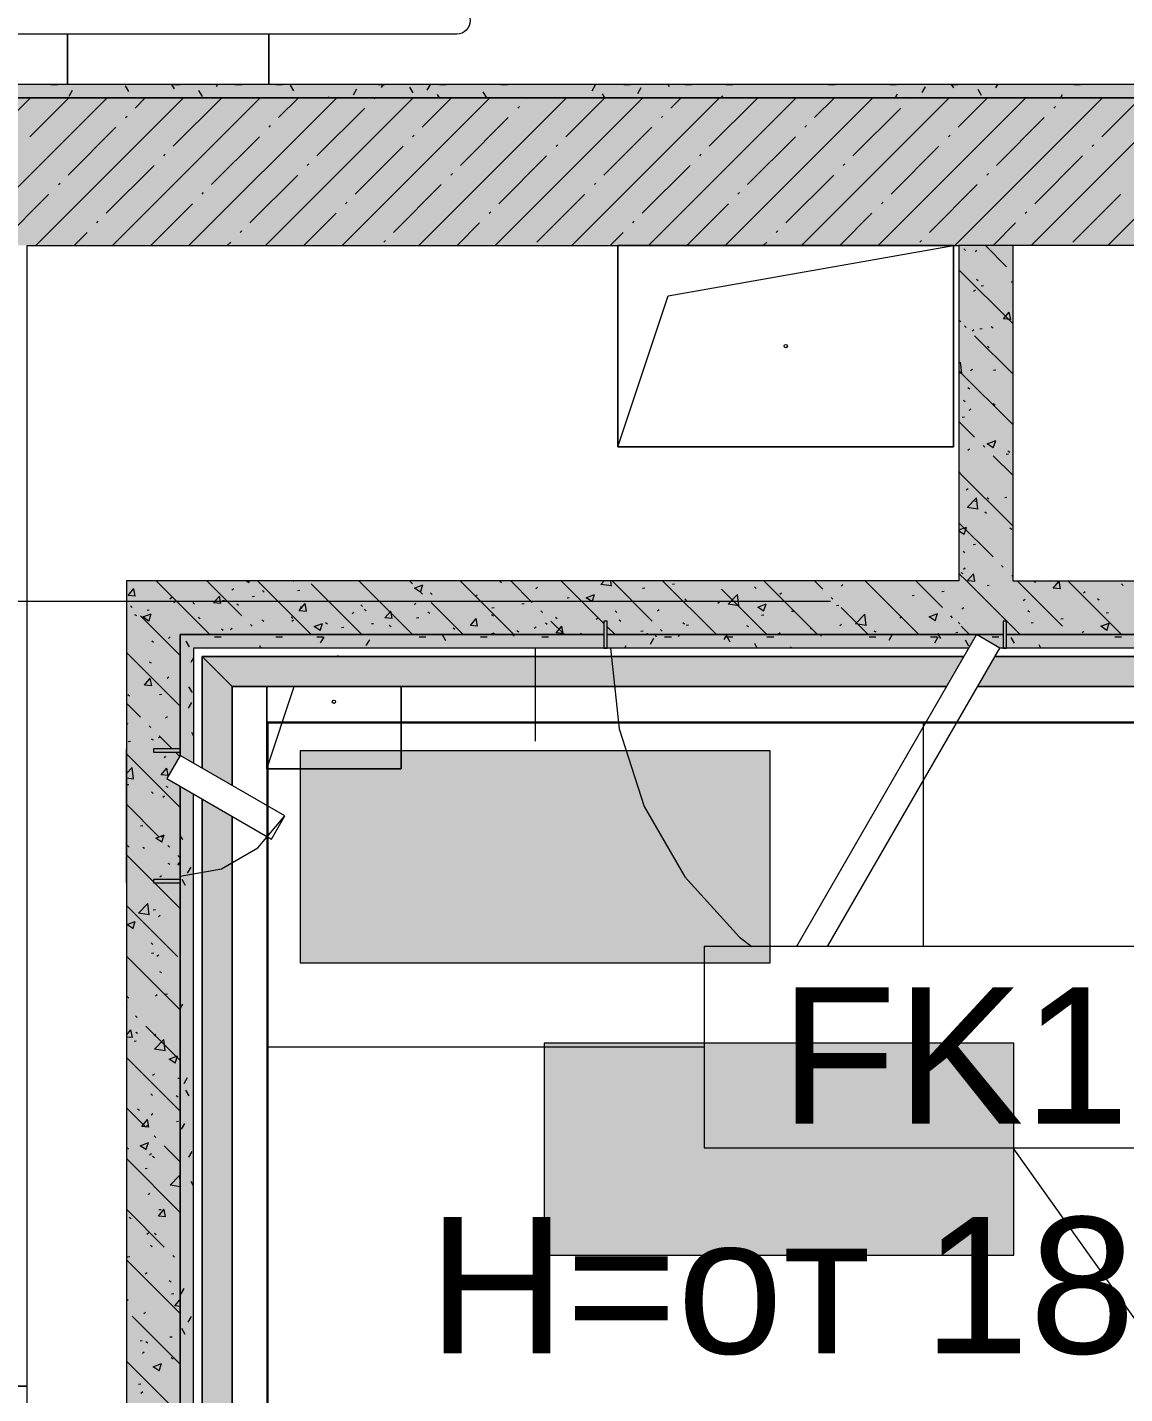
# Model space of a CAD drawing. Header units: millimetres. Extents: x -3817 to 677485, y -22715 to 103890.
# Drawn here: x 98964 to 100598, y 17730 to 19766 of the extents above; entities that cross this region are included whole.
import ezdxf

# ---------------------------------------------------------------- set-up
doc = ezdxf.new("R2010")
doc.units = ezdxf.units.MM
doc.layers.add('PDF _Геометрия', color=7, linetype='Continuous', true_color=0x1d1d1d)
doc.layers.add('PDF _Сплошная заливка', color=7, linetype='Continuous', true_color=0xffffff)
doc.layers.add('PDF _Текст', color=7, linetype='Continuous')
doc.styles.add('PDF GOST-Common', font='arial.ttf')

msp = doc.modelspace()

# ---------------------------------------------------------------- hatches: boundary and pattern name
at = {"layer": 'PDF _Сплошная заливка', "transparency": 33554559}
for points in [[(98080, 19661.3), (100823.6, 19661.3), (100823.6, 19681.3), (94823.6, 19681.3), (94823.6, 19661.3), (97414.7, 19661.3)], [(98080, 19441.3), (101043.6, 19441.3), (101043.6, 19661.3), (95043.6, 19661.3), (95043.6, 19441.3), (97963.6, 19441.3)], [(99191.6, 16111.4), (99191.6, 18491.3), (99151.6, 18491.3), (99151.6, 18496.3), (99191.6, 18496.3), (99191.6, 18635.2), (99171.6, 18646.7), (99191.6, 18681.3), (99191.6, 18686.3), (99151.6, 18686.3), (99151.6, 18691.3), (99191.6, 18691.3), (99191.6, 18941.3), (99111.6, 18941.3), (99111.6, 16111.4)], [(101441.6, 18861.3), (101441.6, 18941.3), (99191.6, 18941.3), (99191.6, 18861.3), (99822.6, 18861.3), (99822.6, 18881.3), (99827.6, 18881.3), (99827.6, 18861.3), (100417.6, 18861.3), (100417.6, 18881.3), (100422.6, 18881.3), (100422.6, 18861.3), (100741.3, 18861.3)]]:
    msp.add_hatch(color=256, dxfattribs=at).paths.add_polyline_path(points)
h = msp.add_hatch(color=256, dxfattribs=at)
h.paths.add_polyline_path([(100741.3, 18841.3), (101421.6, 18841.3), (101421.6, 18861.3), (100422.6, 18861.3), (100422.6, 18841.3)], flags=0)
h.paths.add_polyline_path([(99822.6, 18841.3), (99822.6, 18861.3), (99191.6, 18861.3), (99191.6, 18841.3), (99211.6, 18841.3)], flags=0)
h.paths.add_polyline_path([(100377.9, 18861.3), (100412.6, 18841.3), (100417.6, 18841.3), (100417.6, 18861.3), (100412.6, 18861.3)], flags=0)
h.paths.add_polyline_path([(99827.6, 18841.3), (100366.4, 18841.3), (100377.9, 18861.3), (99827.6, 18861.3), (99827.6, 18846.9)], flags=0)
h = msp.add_hatch(color=256, dxfattribs=at)
h.paths.add_polyline_path([(99191.6, 16111.4), (99211.6, 16111.4), (99211.6, 18623.6), (99191.6, 18635.2), (99191.6, 16746.6)], flags=0)
h.paths.add_polyline_path([(99211.6, 18669.8), (99211.6, 18841.3), (99191.6, 18841.3), (99192.8, 18680.7)], flags=0)
at = {"layer": 'PDF _Сплошная заливка', "true_color": 0xd7cdc4, "transparency": 33554559}
h = msp.add_hatch(color=254, dxfattribs=at)
h.paths.add_polyline_path([(101364.1, 18783.8), (101409.1, 18828.8), (100405.4, 18828.8), (100379.4, 18783.8), (100741.3, 18783.8)], flags=0)
h.paths.add_polyline_path([(100333.2, 18783.8), (100359.2, 18828.8), (99224.1, 18828.8), (99269.1, 18783.8), (100087.9, 18783.8)], flags=0)
h = msp.add_hatch(color=254, dxfattribs=at)
h.paths.add_polyline_path([(99224.1, 16143.8), (99269.1, 16188.8), (99269.1, 18590.4), (99224.1, 18616.4), (99224.1, 16746.6)], flags=0)
h.paths.add_polyline_path([(99269.1, 18636.6), (99269.1, 18783.8), (99224.1, 18828.8), (99224.1, 18662.6)], flags=0)

# ---------------------------------------------------------------- linework, layer by layer
at = {"layer": 'PDF _Геометрия', "color": 9, "lineweight": 9, "true_color": 0xc0c0c0}
for points in [[(107993.6, 23469.3), (107093.6, 23469.3), (107093.6, 23311.4), (107093.6, 23469.3), (105673.6, 23469.3), (105673.6, 23311.4), (105673.6, 23469.3), (104893.6, 23469.3), (104893.6, 23311.4), (104893.6, 23469.3), (103693.6, 23469.3), (103693.6, 23311.4), (103693.6, 23469.3), (101393.6, 23469.3), (101393.6, 23311.4), (101393.6, 23469.3), (96853.6, 23469.3), (96853.6, 23311.4), (96853.6, 23061.4), (100823.6, 23061.4), (100823.6, 19661.3), (95043.6, 19661.3)], [(94823.6, 19661.3), (100823.6, 19661.3), (100823.6, 19681.3), (100823.6, 23061.4), (100803.6, 23061.4), (96853.6, 23061.4), (96853.6, 23041.3), (98610.1, 23041.3), (99323.6, 23041.3), (100802.6, 23041.3)], [(101063.6, 21030.3), (101063.6, 21011.3), (101060.8, 21011.3), (101060.8, 22702.8), (101043.6, 22702.8), (101043.6, 19661.3), (101043.6, 19441.3), (100431.6, 19441.3), (100431.6, 18941.3), (101441.6, 18941.3), (101441.6, 19441.3), (101043.6, 19441.3), (101043.6, 19641.3), (101641.6, 19641.3), (101043.6, 19641.3), (101043.6, 19661.3), (101043.6, 22665.3), (101060.8, 22665.3), (101318.6, 22665.3), (101381.1, 22665.3), (101393.6, 22665.3)], [(100802.6, 19681.3), (94823.6, 19681.3), (94803.6, 19681.3), (94803.6, 15552.3)], [(100366.4, 18841.3), (99211.6, 18841.3), (99211.6, 18669.8)], [(101433.6, 17861.7), (101421.6, 17861.7), (101421.6, 18841.3), (100412.6, 18841.3)], [(99111.6, 18491.3), (99111.6, 18691.3)], [(101433.6, 16761.7), (101421.6, 16761.7), (101421.6, 16131.3), (99211.6, 16131.3), (99211.6, 18623.6)]]:
    msp.add_lwpolyline(points, dxfattribs=at)
at = {"layer": 'PDF _Геометрия', "color": 7, "lineweight": 9}
msp.add_lwpolyline([(95443.6, 19796.3), (99603.6, 19796.3, -0.999974), (99603.6, 19756.3), (95443.6, 19756.3, -0.999972)], format="xyb", close=True, dxfattribs=at)
at = {"layer": 'PDF _Геометрия', "color": 253, "lineweight": 9, "true_color": 0xaaaaaa}
for points in [[(99023.6, 19681.3), (99023.6, 19756.3)], [(99023.6, 19681.3), (99023.6, 19756.3)], [(99323.6, 19681.3), (99323.6, 19756.3)]]:
    msp.add_lwpolyline(points, close=True, dxfattribs=at)
for points in [[(99323.6, 19756.3), (99323.6, 19681.3)], [(98572.7, 18911.3), (100160.2, 18911.3)], [(99832.6, 18841.3), (99845.3, 18720.8), (99882.7, 18605.4), (99943.3, 18500.4), (100024.5, 18410.3), (100043.3, 18396.7)], [(99191.6, 18501.4), (99253.1, 18512.2), (99307.3, 18543.5), (99347.5, 18591.3)]]:
    msp.add_lwpolyline(points, dxfattribs=at)
at = {"layer": 'PDF _Геометрия', "color": 253, "lineweight": 9, "true_color": 0x9b9b9b}
for points in [[(98998.8, 19681.2), (99008.8, 19681.2)], [(99030.9, 19672.2), (99025.9, 19663.5)], [(99115, 19670.5), (99110, 19679.2)], [(99183, 19674.6), (99179.1, 19681.3)], [(99181.7, 19681.2), (99191.7, 19681.2)], [(99224.7, 19663.4), (99219.6, 19672.1)], [(99247.3, 19681.3), (99245.2, 19677.7)], [(99273.1, 19681.2), (99283.2, 19681.2)], [(99334.1, 19681.2), (99344.1, 19681.2)], [(99360.7, 19671.6), (99355.7, 19680.3)], [(99454.3, 19674.1), (99449.3, 19665.4)], [(99486.5, 19681.2), (99496.5, 19681.2)], [(99493.7, 19681.3), (99490.9, 19676.6)], [(99538.4, 19668.6), (99533.4, 19677.3)], [(99564, 19681.2), (99559, 19672.5)], [(99577.9, 19681.2), (99588, 19681.2)], [(99648.1, 19661.5), (99643.1, 19670.3)], [(99669.3, 19681.2), (99679.4, 19681.2)], [(99809.7, 19680.1), (99804.7, 19671.4)], [(99852.2, 19681.2), (99862.3, 19681.2)], [(99877.8, 19676), (99872.7, 19667.3)], [(99920.2, 19677.9), (99918.2, 19681.3)], [(99943.7, 19681.2), (99953.7, 19681.2)], [(100004.6, 19681.2), (100014.7, 19681.2)], [(100157, 19681.2), (100167.1, 19681.2)], [(100248.5, 19681.2), (100258.5, 19681.2)], [(100301.2, 19677.9), (100296.2, 19669.2)], [(100338.4, 19681.3), (100337.8, 19680.4)], [(100339.9, 19681.2), (100350, 19681.2)], [(100343.7, 19676), (100340.6, 19681.3)], [(100385.3, 19664.8), (100380.3, 19673.5)], [(100408.8, 19681.3), (100405.9, 19676.3)], [(100522.8, 19681.2), (100532.8, 19681.2)], [(99412.7, 19663), (99411.8, 19661.3)], [(99577.8, 19661.3), (99575, 19666.2)], [(99658.4, 19661.9), (99658.1, 19661.3)], [(99824.2, 19661.3), (99820.8, 19667.3)], [(100000.2, 19661.3), (99998.5, 19664.3)], [(100259.6, 19666.8), (100256.5, 19661.3)], [(100505.3, 19665.7), (100502.8, 19661.3)], [(100573.3, 19661.6), (100573.2, 19661.3)], [(99242.6, 18858.2), (99252.7, 18858.2)], [(99334.1, 18858.2), (99344.1, 18858.2)], [(99395, 18858.2), (99405.1, 18858.2)], [(99405.3, 18857.7), (99400.3, 18849)], [(99547.4, 18858.2), (99557.5, 18858.2)], [(99587.4, 18852.2), (99582.4, 18860.9)], [(99638.9, 18858.2), (99648.9, 18858.2)], [(99689, 18861.3), (99687.7, 18859.1)], [(99730.3, 18858.2), (99740.4, 18858.2)], [(99896.8, 18855.5), (99891.8, 18846.8)], [(99901.2, 18857.4), (99898.9, 18861.3)], [(99913.2, 18858.2), (99923.2, 18858.2)], [(99935.4, 18861.3), (99933.4, 18858)], [(100005.7, 18861.3), (100001.4, 18853.9)], [(100004.6, 18858.2), (100014.7, 18858.2)], [(100010.9, 18850.3), (100005.8, 18859)], [(100065.6, 18858.2), (100075.6, 18858.2)], [(100146.9, 18858.5), (100145.3, 18861.3)], [(100218, 18858.2), (100228, 18858.2)], [(100252.1, 18861.3), (100247.2, 18852.8)], [(100309.4, 18858.2), (100319.5, 18858.2)], [(100320.2, 18857.4), (100315.2, 18848.7)], [(100324.6, 18855.5), (100321.3, 18861.3)], [(100400.9, 18858.2), (100410.9, 18858.2)], [(100434.3, 18848.4), (100429.3, 18857.1)], [(100583.7, 18858.2), (100593.8, 18858.2)], [(99205.6, 18843), (99200.6, 18851.7)], [(99312.1, 18841.3), (99310.3, 18844.6)], [(99473.4, 18853.6), (99468.3, 18844.9)], [(99488.1, 18841.3), (99488, 18841.6)], [(99855.2, 18844.4), (99853.4, 18841.3)], [(100051.2, 18841.3), (100047.5, 18847.9)], [(100100.9, 18843.3), (100099.8, 18841.3)], [(100366.3, 18844.3), (100361.2, 18853.1)], [(100473.6, 18841.3), (100470.9, 18846)], [(99211.6, 18826.9), (99207.4, 18819.6)], [(99209.7, 18774.9), (99204.7, 18783.6)], [(99191.6, 18766.8), (99191.7, 18766.8)], [(99208.3, 18760.3), (99203.3, 18751.6)], [(99211.6, 18710.7), (99208.8, 18715.6)], [(99195.6, 18555.6), (99191.6, 18562.5)], [(99191.6, 18553.4), (99191.7, 18553.4)], [(99207.2, 18514.6), (99202.2, 18505.9)], [(99199.6, 18487.6), (99194.6, 18496.3)], [(99191.6, 18431.5), (99191.7, 18431.5)], [(99191.6, 18340.1), (99191.7, 18340.1)], [(99195, 18310.5), (99191.6, 18304.6)], [(99191.6, 18218.1), (99191.7, 18218.1)], [(99202, 18200.8), (99197, 18192.1)], [(99204.8, 18173.8), (99199.8, 18182.5)], [(99198, 18132.8), (99192.9, 18124.1)], [(99191.6, 18096.2), (99191.7, 18096.2)], [(99209.1, 18091.1), (99204.1, 18082.4)], [(99211.6, 18040.2), (99208, 18046.4)], [(99191.6, 18004.8), (99191.7, 18004.8)], [(99191.6, 17882.9), (99191.7, 17882.9)], [(99196.9, 17887), (99191.8, 17878.3)], [(99208, 17845.4), (99203, 17836.7)], [(99198.8, 17818.4), (99193.8, 17827.1)], [(99191.6, 17760.9), (99191.7, 17760.9)]]:
    msp.add_lwpolyline(points, dxfattribs=at)
at = {"layer": 'PDF _Геометрия', "lineweight": 9}
for points in [[(98748.5, 19441.3), (98968.5, 19661.3)], [(98862.6, 19441.3), (99082.6, 19661.3)], [(98967.5, 19603.2), (99025.6, 19661.3)], [(98976.6, 19441.3), (99196.6, 19661.3)], [(99090.7, 19441.3), (99310.7, 19661.3)], [(99124.3, 19646), (99139.6, 19661.3)], [(99181.3, 19589), (99252.6, 19660.3)], [(99204.7, 19441.3), (99424.7, 19661.3)], [(99318.8, 19441.3), (99538.8, 19661.3)], [(99338.1, 19631.8), (99367.7, 19661.3)], [(99432.8, 19441.3), (99652.8, 19661.3)], [(99480.7, 19660.3), (99481.8, 19661.3)], [(99546.9, 19441.3), (99766.9, 19661.3)], [(99552, 19617.5), (99595.8, 19661.3)], [(99660.9, 19441.3), (99880.9, 19661.3)], [(99708.8, 19660.3), (99709.9, 19661.3)], [(99765.8, 19603.2), (99823.9, 19661.3)], [(99775, 19441.3), (99995, 19661.3)], [(99889, 19441.3), (100109, 19661.3)], [(99922.6, 19646), (99938, 19661.3)], [(99979.6, 19589), (100050.9, 19660.3)], [(100003.1, 19441.3), (100223.1, 19661.3)], [(100117.1, 19441.3), (100337.1, 19661.3)], [(100136.5, 19631.8), (100166.1, 19661.3)], [(100231.2, 19441.3), (100451.2, 19661.3)], [(100279, 19660.3), (100280.1, 19661.3)], [(100345.2, 19441.3), (100565.2, 19661.3)], [(100350.3, 19617.5), (100394.2, 19661.3)], [(100459.3, 19441.3), (100679.3, 19661.3)], [(100507.1, 19660.3), (100508.2, 19661.3)], [(100564.2, 19603.2), (100622.3, 19661.3)], [(100573.3, 19441.3), (100793.3, 19661.3)], [(99110, 19631.8), (99112.4, 19634.1)], [(99395.1, 19574.7), (99466.4, 19646)], [(99609, 19560.5), (99680.3, 19631.8)], [(99694.5, 19646), (99696.9, 19648.4)], [(99908.4, 19631.8), (99910.7, 19634.1)], [(100193.5, 19574.7), (100264.8, 19646)], [(100407.3, 19560.5), (100478.6, 19631.8)], [(100492.9, 19646), (100495.2, 19648.4)], [(99024.5, 19546.2), (99095.8, 19617.5)], [(99323.9, 19617.5), (99326.2, 19619.9)], [(99822.8, 19546.2), (99894.1, 19617.5)], [(100122.2, 19617.5), (100124.6, 19619.9)], [(99238.3, 19532), (99309.6, 19603.2)], [(99452.2, 19517.7), (99523.5, 19589)], [(99537.7, 19603.2), (99540.1, 19605.6)], [(99751.5, 19589), (99753.9, 19591.4)], [(100036.7, 19532), (100108, 19603.2)], [(100250.5, 19517.7), (100321.8, 19589)], [(100336.1, 19603.2), (100338.4, 19605.6)], [(100549.9, 19589), (100552.3, 19591.4)], [(99167, 19574.7), (99169.4, 19577.1)], [(99666, 19503.4), (99737.3, 19574.7)], [(99965.4, 19574.7), (99967.8, 19577.1)], [(100464.4, 19503.4), (100535.6, 19574.7)], [(99081.5, 19489.2), (99152.8, 19560.5)], [(99380.9, 19560.5), (99383.3, 19562.8)], [(99594.7, 19546.2), (99597.1, 19548.6)], [(99879.9, 19489.2), (99951.1, 19560.5)], [(100179.2, 19560.5), (100181.6, 19562.8)], [(100393.1, 19546.2), (100395.4, 19548.6)], [(99010.2, 19532), (99012.6, 19534.3)], [(99295.4, 19474.9), (99366.6, 19546.2)], [(99509.2, 19460.7), (99580.5, 19532)], [(99808.6, 19532), (99810.9, 19534.3)], [(100093.7, 19474.9), (100165, 19546.2)], [(100307.5, 19460.7), (100378.8, 19532)], [(98924.7, 19446.4), (98996, 19517.7)], [(99224.1, 19517.7), (99226.4, 19520.1)], [(99723, 19446.4), (99794.3, 19517.7)], [(100022.4, 19517.7), (100024.8, 19520.1)], [(100521.4, 19446.4), (100592.7, 19517.7)], [(99147.7, 19441.3), (99209.8, 19503.4)], [(99375.8, 19441.3), (99423.7, 19489.2)], [(99437.9, 19503.4), (99440.3, 19505.8)], [(99651.8, 19489.2), (99654.1, 19491.6)], [(99946.1, 19441.3), (100008.2, 19503.4)], [(100174.2, 19441.3), (100222, 19489.2)], [(100236.3, 19503.4), (100238.6, 19505.8)], [(100450.1, 19489.2), (100452.5, 19491.6)], [(99067.3, 19474.9), (99069.6, 19477.3)], [(99603.9, 19441.3), (99637.5, 19474.9)], [(99865.6, 19474.9), (99868, 19477.3)], [(100402.3, 19441.3), (100435.8, 19474.9)], [(99033.7, 19441.3), (99053, 19460.7)], [(99261.8, 19441.3), (99266.8, 19446.4)], [(99281.1, 19460.7), (99283.5, 19463)], [(99494.9, 19446.4), (99497.3, 19448.8)], [(99832, 19441.3), (99851.3, 19460.7)], [(100060.1, 19441.3), (100065.2, 19446.4)], [(100079.4, 19460.7), (100081.8, 19463)], [(100293.3, 19446.4), (100295.7, 19448.8)]]:
    msp.add_lwpolyline(points, dxfattribs=at)
at = {"layer": 'PDF _Геометрия', "color": 9, "lineweight": 9, "true_color": 0xc0c0c0}
for points in [[(100351.6, 18941.3), (99191.6, 18941.3), (99111.6, 18941.3), (99111.6, 16111.4), (98963.6, 16111.4), (98963.6, 17741.3), (98743.6, 17741.3), (97963.6, 17741.3), (97963.6, 19441.3), (98763.6, 19441.3), (98763.6, 17741.3), (98963.6, 17741.3), (98963.6, 19441.3), (100351.6, 19441.3)], [(99191.6, 18681.3), (99191.6, 18841.3), (99191.6, 18861.3), (99822.6, 18861.3), (99191.6, 18861.3)], [(100417.6, 18861.3), (99827.6, 18861.3)], [(101441.6, 18861.3), (100422.6, 18861.3), (101421.6, 18861.3)], [(101441.6, 16111.4), (99211.6, 16111.4), (99191.6, 16111.4), (99191.6, 18635.2), (99191.6, 16111.4), (101441.6, 16111.4), (101441.6, 16131.3)]]:
    msp.add_lwpolyline(points, close=True, dxfattribs=at)
at = {"layer": 'PDF _Геометрия', "color": 7, "lineweight": 9}
for points in [[(100343.6, 19441.3), (100343.6, 19141.3), (99843.6, 19141.3), (99843.6, 19441.3)], [(100343.6, 19441.3), (99843.6, 19441.3), (99843.6, 19141.3), (100343.6, 19141.3)], [(99520.6, 18783.8), (99520.6, 18661.3), (99320.6, 18661.3), (99320.6, 18783.8), (99320.6, 18661.3), (99520.6, 18661.3)], [(100070.5, 18688), (99370.5, 18688), (99370.5, 18372.3), (100070.5, 18372.3)], [(99269.1, 16188.8), (101364.1, 16188.8), (101409.1, 16143.8), (99224.1, 16143.8), (99224.1, 18616.4), (99224.1, 16143.8), (99269.1, 16188.8), (99269.1, 18590.4)], [(100625.2, 18396.7), (99972.1, 18396.7), (99972.1, 18096.7), (100625.2, 18096.7)], [(100433.5, 18252.5), (99733.5, 18252.5), (99733.5, 17936.8), (100433.5, 17936.8)]]:
    msp.add_lwpolyline(points, close=True, dxfattribs=at)
for points in [[(99843.6, 19141.3), (99918.6, 19366.3), (100343.6, 19441.3)], [(100431.6, 19441.3), (100351.6, 19441.3)], [(99720.5, 18841.3), (99720.5, 18702.5)], [(99224.1, 18828.8), (99224.1, 18662.6), (99224.1, 18828.8), (100359.2, 18828.8), (99224.1, 18828.8), (99269.1, 18783.8), (100333.2, 18783.8), (99269.1, 18783.8), (99269.1, 18636.6), (99269.1, 18783.8)], [(99423.1, 18828.8), (99427.6, 18830.4)], [(101409.1, 18828.8), (100405.4, 18828.8), (101409.1, 18828.8), (101409.1, 17861.7), (101364.1, 17861.7), (101409.1, 17861.7), (101409.1, 18828.8), (101364.1, 18783.8), (101364.1, 17861.7), (101364.1, 18783.8), (100379.4, 18783.8), (101364.1, 18783.8)], [(99320.6, 18661.3), (99361.4, 18783.8)], [(100298.7, 18396.7), (100298.7, 18730.3)], [(99803.6, 18246.7), (99321.6, 18246.7)], [(99972.1, 18246.7), (99792.1, 18246.7)], [(101421.6, 17573), (100804.6, 17573), (100433.5, 18094.9)]]:
    msp.add_lwpolyline(points, dxfattribs=at)
at = {"layer": 'PDF _Геометрия', "color": 252, "lineweight": 9, "true_color": 0x878787}
for points in [[(100359, 19436.1), (100361.5, 19433.8)], [(100375.5, 19432.3), (100378.1, 19434.3)], [(100422.6, 19409.6), (100390.9, 19441.3)], [(100431.6, 19325.1), (100351.6, 19405.1)], [(100377.5, 19390.9), (100380.3, 19389.1)], [(100429.4, 19387), (100431.6, 19387.2)], [(100373.3, 19373.1), (100376, 19375.1)], [(100384.9, 19381.1), (100388.3, 19381.5)], [(100351.7, 19330), (100354.2, 19327.7)], [(100428.7, 19331), (100418, 19331.9), (100426.6, 19342.1)], [(100428.7, 19330.9), (100426.6, 19342.1)], [(100362.3, 19319), (100359.8, 19321.6)], [(100371.2, 19313.9), (100373.8, 19316)], [(100431.6, 19249.8), (100374.9, 19306.5)], [(100382.7, 19316.8), (100386, 19317.3)], [(100399.6, 19320.4), (100402.4, 19318.6)], [(100394.3, 19291), (100396.8, 19288.7)], [(100351.6, 19265.2), (100353.9, 19267.6)], [(100355.9, 19250.7), (100354, 19267.6)], [(100431.6, 19174.3), (100351.6, 19254.3)], [(100351.6, 19251.4), (100355.9, 19250.8)], [(100369, 19254.7), (100371.7, 19256.8)], [(100403.2, 19255.6), (100406.6, 19256)], [(100364.9, 19229.6), (100367.8, 19227.8)], [(100358.5, 19210.9), (100361, 19208.7)], [(100402.4, 19205.7), (100405.3, 19203.9)], [(100356.5, 19185.4), (100359.8, 19185.9)], [(100366.8, 19195.5), (100369.5, 19197.6)], [(100374.9, 19155.6), (100351.6, 19178.9)], [(100390, 19140.5), (100387.4, 19143)], [(100402.7, 19139.8), (100393.8, 19145.8), (100406.3, 19150.6)], [(100402.7, 19139.8), (100406.3, 19150.5)], [(100364.7, 19136.4), (100367.3, 19138.4)], [(100431.6, 19098.9), (100402.5, 19127.9)], [(100422, 19130.1), (100425.3, 19130.5)], [(100424.5, 19135.2), (100427.3, 19133.4)], [(100351.6, 19104.5), (100353.6, 19102.6)], [(100431.6, 19023.4), (100351.6, 19103.4)], [(100362.5, 19077.2), (100365.2, 19079.2)], [(100379.5, 19048.1), (100363.7, 19050.6), (100377.5, 19065)], [(100375.2, 19060), (100378.5, 19060.4)], [(100379.5, 19048.1), (100377.5, 19065)], [(100393.8, 19065.8), (100396.2, 19063.6)], [(100419.7, 19065.8), (100423, 19066.3)], [(100389.9, 19044.3), (100392.7, 19042.5)], [(100402.5, 18977.1), (100351.6, 19028)], [(100351.6, 19017.3), (100363, 19021.7)], [(100359.4, 19010.8), (100363, 19021.6)], [(100360.3, 19018), (100363, 19020)], [(100427.3, 19020.5), (100430.2, 19018.7)], [(100351.6, 19016.2), (100359.4, 19010.9)], [(100358, 18985.8), (100360.5, 18983.5)], [(100372.9, 18995.7), (100376.3, 18996.1)], [(100358.2, 18958.8), (100360.8, 18960.8)], [(100417.6, 18962), (100415.1, 18964.5)], [(99235.8, 18861.3), (99191.6, 18905.6), (99155.8, 18941.3)], [(99283.6, 18889.1), (99231.3, 18941.3)], [(99290.5, 18941.3), (99294, 18938.9)], [(99294.1, 18938.9), (99294.9, 18941.3)], [(99386.7, 18861.3), (99306.7, 18941.3)], [(99360, 18940.8), (99360.8, 18941.3)], [(99462.1, 18861.4), (99386.7, 18936.8)], [(99537.6, 18861.3), (99457.6, 18941.3)], [(99537.5, 18936.8), (99533, 18941.3)], [(99688.4, 18861.3), (99608.4, 18941.3)], [(99667.9, 18941.2), (99670.4, 18939)], [(99716.1, 18909.2), (99683.9, 18941.3)], [(99822.6, 18878.1), (99759.3, 18941.3)], [(99833.8, 18933.8), (99818, 18936.2), (99822.9, 18941.3)], [(99833.8, 18933.7), (99832.9, 18941.3)], [(99894.6, 18881.5), (99834.8, 18941.3)], [(99990.2, 18861.3), (99910.2, 18941.3)], [(99924.7, 18936.7), (99928, 18937.1)], [(100141, 18861.3), (100061, 18941.3)], [(100148.6, 18929.3), (100136.5, 18941.3)], [(100291.9, 18861.3), (100211.9, 18941.3)], [(100327.1, 18901.6), (100287.4, 18941.3)], [(100442.8, 18861.3), (100362.8, 18941.3), (100351.6, 18952.5)], [(100354.5, 18954), (100357.3, 18952.2)], [(100373.1, 18952.1), (100364.5, 18941.9), (100370.4, 18941.3), (100375.1, 18940.9)], [(100375.2, 18940.9), (100375.1, 18941.3), (100373.1, 18952)], [(100431.6, 18948), (100430.2, 18949.4)], [(100505.6, 18874), (100438.2, 18941.3)], [(100462.5, 18941.3), (100465.5, 18939.3)], [(100465.5, 18939.3), (100466.2, 18941.3)], [(100502.7, 18929.8), (100492, 18930.7), (100500.6, 18940.9)], [(100502.7, 18929.7), (100500.6, 18940.8)], [(100593.6, 18861.3), (100513.6, 18941.3)], [(100596.1, 18934.3), (100593.6, 18936.8)], [(99124.5, 18918.8), (99113.9, 18919.7), (99122.5, 18929.9)], [(99124.5, 18918.7), (99122.5, 18929.8)], [(99176.4, 18914.9), (99179, 18916.9)], [(99252, 18907.6), (99241.4, 18908.5), (99250, 18918.8)], [(99252.1, 18907.5), (99250, 18918.7)], [(99268.7, 18928.2), (99271.4, 18930.3)], [(99299, 18918.3), (99302.3, 18918.7)], [(99314.3, 18926.9), (99316.7, 18924.6)], [(99366.4, 18927.2), (99369.7, 18927.6)], [(99549.6, 18924.7), (99540.7, 18930.7), (99553.2, 18935.4)], [(99549.6, 18924.6), (99553.2, 18935.4)], [(99552.6, 18921.8), (99550.1, 18924.3)], [(99564.3, 18923.4), (99566.7, 18921.2)], [(99631.3, 18918.8), (99634, 18920.8)], [(99721.1, 18930.2), (99723.8, 18932.2)], [(99767.9, 18916), (99771.2, 18916.5)], [(99805.1, 18910.5), (99796.2, 18916.4), (99808.7, 18921.2)], [(99805.1, 18910.4), (99808.7, 18921.1)], [(99880.1, 18930.8), (99883.5, 18931.3)], [(100065.6, 18861.3), (99997.7, 18929.3)], [(100023.5, 18904.4), (100007.7, 18906.8), (100021.6, 18921.2)], [(100023.6, 18904.3), (100021.6, 18921.2)], [(100046.9, 18932.4), (100049.4, 18930.1)], [(100084.7, 18921.6), (100087.4, 18923.6)], [(100163.7, 18914.2), (100161.1, 18916.7)], [(100176, 18934.1), (100178.7, 18936.1)], [(100281.7, 18919.7), (100285, 18920.2)], [(100326.2, 18925.6), (100329.5, 18926)], [(100393.5, 18934.4), (100396.8, 18934.9)], [(100537.1, 18923.5), (100539.8, 18925.5)], [(99120.1, 18901.6), (99117.6, 18904.1)], [(99142.2, 18897.7), (99145.5, 18898.1)], [(99180.9, 18911.2), (99183.7, 18909.4)], [(99210.6, 18909.1), (99213, 18906.8)], [(99254.5, 18912.4), (99257.8, 18912.9)], [(99275.8, 18907.2), (99278.6, 18905.4)], [(99369, 18897.4), (99377.5, 18907.6)], [(99369, 18897.4), (99379.6, 18896.4)], [(99370.7, 18903.2), (99373.5, 18901.4)], [(99379.6, 18896.4), (99377.5, 18907.5)], [(99460.6, 18905.6), (99463, 18903.4)], [(99465.6, 18899.2), (99468.5, 18897.4)], [(99507.1, 18885.3), (99496.5, 18886.2), (99505.1, 18896.4)], [(99507.1, 18885.2), (99505.1, 18896.4)], [(99540, 18906.3), (99542.7, 18908.3)], [(99613, 18861.3), (99565.2, 18909.2)], [(99656, 18901.3), (99659.3, 18901.8)], [(99700.5, 18907.2), (99703.8, 18907.6)], [(99731.2, 18894.1), (99728.6, 18896.6)], [(99839.5, 18896.8), (99842, 18894.5)], [(99902.6, 18896.8), (99905.2, 18898.9)], [(99943.2, 18914.6), (99945.7, 18912.3)], [(99992.4, 18908.2), (99995.1, 18910.3)], [(100060.6, 18896.2), (100051.8, 18902.2), (100064.2, 18907)], [(100060.6, 18896.1), (100064.2, 18906.9)], [(100102, 18896.1), (100105.3, 18896.5)], [(100169.4, 18904.9), (100172.7, 18905.4)], [(100216.5, 18861.3), (100176.2, 18901.6)], [(100356, 18899.6), (100358.7, 18901.6)], [(100447.3, 18912.1), (100450, 18914.2)], [(100454.3, 18897.5), (100456.8, 18895.2)], [(100558, 18915.3), (100560.5, 18913)], [(99123.5, 18891.4), (99126.3, 18889.6)], [(99191.6, 18830.2), (99132.7, 18889.1)], [(99144.6, 18881.6), (99135.8, 18887.6), (99148.3, 18892.3)], [(99144.7, 18881.5), (99148.3, 18892.3)], [(99218.4, 18887.4), (99221.2, 18885.6)], [(99298.7, 18874), (99296.2, 18876.5)], [(99313.3, 18883.3), (99316.1, 18881.5)], [(99356.9, 18887.8), (99359.3, 18885.6)], [(99357.9, 18881.6), (99360.5, 18883.6)], [(99400.2, 18867.4), (99391.3, 18873.3), (99403.8, 18878.1)], [(99400.2, 18867.3), (99403.8, 18878)], [(99408.2, 18879.3), (99411, 18877.5)], [(99447.7, 18892.9), (99450.3, 18895)], [(99476.4, 18877.7), (99479.7, 18878.1)], [(99543.7, 18886.5), (99547, 18887)], [(99560.5, 18895.2), (99563.4, 18893.4)], [(99634.6, 18874.1), (99624, 18875.1), (99632.6, 18885.3)], [(99634.6, 18874.1), (99632.6, 18885.2)], [(99655.5, 18891.2), (99658.3, 18889.4)], [(99735.8, 18879), (99738.3, 18876.7)], [(99763.9, 18861.3), (99743.7, 18881.5)], [(99750.4, 18887.2), (99753.2, 18885.4)], [(99811.3, 18884.3), (99814, 18886.4)], [(99845.3, 18883.2), (99848.1, 18881.4)], [(99940.2, 18879.2), (99943, 18877.4)], [(99945.2, 18875.4), (99948.5, 18875.9)], [(100057.5, 18890.2), (100060.8, 18890.7)], [(100173.9, 18874.9), (100176.5, 18876.9)], [(100213.3, 18874.9), (100197.5, 18877.4), (100211.3, 18891.8)], [(100213.3, 18874.9), (100211.3, 18891.8)], [(100263.7, 18886.3), (100266.3, 18888.3)], [(100316.1, 18882), (100307.3, 18887.9), (100319.7, 18892.7)], [(100316.1, 18881.9), (100319.7, 18892.6)], [(100342.2, 18886.5), (100339.7, 18889.1)], [(100350.6, 18879.7), (100353.1, 18877.4)], [(100459, 18879.1), (100462.3, 18879.5)], [(100503.5, 18885), (100506.9, 18885.4)], [(100571.6, 18867.7), (100562.8, 18873.7), (100575.3, 18878.5)], [(100570.9, 18893.8), (100574.2, 18894.3)], [(100571.7, 18867.7), (100575.3, 18878.4)], [(99174.2, 18855.7), (99176.9, 18857.8)], [(99253.2, 18870), (99255.7, 18867.8)], [(99266.6, 18869), (99269.2, 18871.1)], [(99311.3, 18861.3), (99311.2, 18861.4)], [(99431.9, 18871.8), (99435.2, 18872.3)], [(99503.1, 18875.3), (99505.9, 18873.5)], [(99598, 18871.3), (99600.9, 18869.5)], [(99631.4, 18861.3), (99631.8, 18861.6)], [(99652.8, 18861.3), (99659.3, 18863.9)], [(99658.5, 18861.3), (99659.3, 18863.8)], [(99692.9, 18867.3), (99695.8, 18865.5)], [(99718.9, 18871), (99721.6, 18873)], [(99762.2, 18863), (99751.5, 18863.9), (99760.1, 18874.1)], [(99762.2, 18862.9), (99760.1, 18874)], [(99787.9, 18863.3), (99790.7, 18861.5)], [(99839.3, 18861.3), (99827.6, 18873.1)], [(99877.9, 18866.6), (99881.2, 18867)], [(99886.3, 18861.3), (99887.6, 18863)], [(99887.9, 18861.3), (99887.7, 18862.9)], [(99909.7, 18866.4), (99907.2, 18868.9)], [(100035.1, 18875.1), (100037.9, 18873.3)], [(100082.6, 18862.4), (100085.2, 18864.4)], [(100130, 18871.1), (100132.9, 18869.3)], [(100224.9, 18867.1), (100227.8, 18865.3)], [(100247, 18861.9), (100247.6, 18861.3)], [(100319.9, 18863.1), (100322.6, 18861.3)], [(100346.7, 18864.3), (100350.1, 18864.8)], [(100367.4, 18861.3), (100354.8, 18874)], [(100400.1, 18861.3), (100401.1, 18862.4)], [(100401.2, 18861.3), (100401.1, 18862.3)], [(100518.2, 18861.3), (100518.2, 18861.4)], [(100535, 18864.3), (100537.6, 18866.4)], [(99191.6, 18754.7), (99111.6, 18834.7)], [(99149.5, 18852.2), (99152, 18850)], [(99145.5, 18820.9), (99148.3, 18819.1)], [(99149.2, 18785), (99138.6, 18786), (99147.1, 18796.2)], [(99149.2, 18784.9), (99147.1, 18796.1)], [(99172.1, 18796.5), (99174.7, 18798.6)], [(99132.7, 18738.2), (99111.6, 18759.3)], [(99113.7, 18772.2), (99116.2, 18770)], [(99161, 18772.2), (99164.3, 18772.6)], [(99169.9, 18737.3), (99172.6, 18739.4)], [(99111.6, 18729.6), (99113.7, 18728.2)], [(99147.8, 18723.1), (99145.3, 18725.6)], [(99114.2, 18702.1), (99117.5, 18702.5)], [(99148.4, 18706.1), (99151.2, 18704.3)], [(99158.7, 18707.9), (99162, 18708.4)], [(99179.6, 18691.3), (99160.4, 18710.5)], [(99191.6, 18603.9), (99111.6, 18683.9)], [(99167.7, 18678.1), (99170.4, 18680.2)], [(99190.8, 18680.1), (99184.6, 18686.3)], [(99111.6, 18654.4), (99119.9, 18663.1)], [(99121.9, 18646.2), (99120, 18663.1)], [(99173.9, 18651.3), (99163.2, 18652.2), (99171.8, 18662.4)], [(99173.9, 18651.2), (99171.8, 18662.4)], [(99111.6, 18647.9), (99121.9, 18646.3)], [(99111.9, 18637.8), (99115.2, 18638.2)], [(99170.4, 18635.6), (99173.3, 18633.8)], [(99149, 18627.1), (99151.4, 18624.8)], [(99165.6, 18619), (99168.2, 18621)], [(99160.4, 18559.7), (99111.6, 18608.5)], [(99132.5, 18576.5), (99135.8, 18577)], [(99164.3, 18552.1), (99155.4, 18558.1), (99167.9, 18562.9)], [(99163.4, 18559.8), (99166.1, 18561.8)], [(99164.3, 18552.1), (99167.9, 18562.8)], [(99151.6, 18493), (99111.6, 18533)], [(99113.2, 18547.1), (99115.7, 18544.8)], [(99135.8, 18544.8), (99138.6, 18543)], [(99175.5, 18544.6), (99173, 18547.1)], [(99191.6, 18528.5), (99188, 18532)], [(99173.3, 18520.9), (99176.1, 18519.1)], [(99191.6, 18518.2), (99187.9, 18518.5), (99191.6, 18522.9)], [(99191.6, 18453), (99153.2, 18491.3)], [(99161.2, 18500.6), (99163.9, 18502.6)], [(99188, 18381.1), (99112.6, 18456.6)], [(99145.5, 18443.6), (99129.7, 18446.1), (99143.5, 18460.5)], [(99145.5, 18443.6), (99143.5, 18460.4)], [(99151.2, 18451.1), (99154.6, 18451.5)], [(99121, 18423.2), (99112.2, 18429.2), (99124.6, 18434)], [(99121, 18423.1), (99124.6, 18433.9)], [(99159.1, 18441.4), (99161.7, 18443.4)], [(99148.4, 18401.9), (99150.9, 18399.7)], [(99149, 18386.8), (99152.3, 18387.2)], [(99191.6, 18302.1), (99111.6, 18382.1)], [(99156.9, 18382.2), (99159.6, 18384.2)], [(99160.7, 18359.5), (99163.6, 18357.7)], [(99169.5, 18325.5), (99172.9, 18326)], [(99112.6, 18305.7), (99111.6, 18306.7)], [(99112.7, 18321.9), (99115.1, 18319.7)], [(99154.8, 18323), (99157.4, 18325.1)], [(99127.7, 18290.6), (99125.2, 18293.1)], [(99111.6, 18264.4), (99118.3, 18272.4)], [(99120.4, 18261.1), (99118.3, 18272.3)], [(99125.4, 18269.1), (99128.2, 18267.3)], [(99191.6, 18226.7), (99140.3, 18278)], [(99152.6, 18263.8), (99155.3, 18265.9)], [(99111.6, 18262), (99120.3, 18261.2)], [(99122.8, 18255.4), (99126.1, 18255.8)], [(99169.1, 18241), (99153.2, 18243.5), (99167.1, 18257.9)], [(99169.1, 18240.9), (99167.1, 18257.8)], [(99191.6, 18151.3), (99111.6, 18231.3)], [(99183.9, 18222.7), (99175, 18228.7), (99187.5, 18233.4)], [(99183.9, 18222.6), (99187.5, 18233.4)], [(99150.4, 18204.6), (99153.1, 18206.7)], [(99188.3, 18200.1), (99191.6, 18200.5)], [(99147.9, 18176.8), (99150.4, 18174.5)], [(99185.6, 18174.3), (99188.5, 18172.5)], [(99140.3, 18127.2), (99111.6, 18155.9)], [(99128.2, 18154.4), (99131, 18152.6)], [(99148.3, 18145.5), (99150.9, 18147.5)], [(99145, 18127.5), (99134.4, 18128.4), (99143, 18138.6)], [(99141.5, 18129.9), (99144.8, 18130.4)], [(99145, 18127.4), (99143, 18138.6)], [(99186, 18135.8), (99189.3, 18136.2)], [(99140.6, 18093.8), (99131.8, 18099.7), (99144.2, 18104.5)], [(99140.6, 18093.7), (99144.2, 18104.4)], [(99155.4, 18112.1), (99152.8, 18114.6)], [(99112.1, 18096.8), (99114.6, 18094.5)], [(99146.1, 18086.3), (99148.8, 18088.3)], [(99150.3, 18083.9), (99153.1, 18082.1)], [(99191.6, 18075.9), (99167.9, 18099.5)], [(99191.6, 18000.4), (99111.6, 18080.4)], [(99139.2, 18065.7), (99142.6, 18066.1)], [(99191.6, 18038.5), (99176.8, 18040.8), (99190.7, 18055.3)], [(99191.6, 18047.4), (99190.7, 18055.2)], [(99144, 18027.1), (99146.6, 18029.1)], [(99167.9, 17948.7), (99111.6, 18005)], [(99169.7, 17993.7), (99159.1, 17994.7), (99167.6, 18004.9)], [(99159.8, 18004.4), (99163.1, 18004.8)], [(99169.7, 17993.7), (99167.6, 18004.8)], [(99115.6, 17993), (99118.5, 17991.2)], [(99141.8, 17967.9), (99144.5, 17969.9)], [(99153.1, 17969.2), (99156, 17967.4)], [(99147.4, 17951.7), (99149.9, 17949.4)], [(99191.6, 17849.5), (99111.6, 17929.5)], [(99113, 17934.3), (99116.4, 17934.7)], [(99183, 17933.6), (99180.5, 17936.1)], [(99139.6, 17908.7), (99142.3, 17910.7)], [(99175.2, 17898.7), (99178, 17896.9)], [(99178.5, 17878.9), (99181.9, 17879.4)], [(99111.6, 17871.6), (99114.1, 17869.4)], [(99191.6, 17860.2), (99183.7, 17860.9), (99191.6, 17870.3)], [(99191.6, 17774.1), (99120.1, 17845.6)], [(99137.5, 17849.5), (99140.1, 17851.6)], [(99131.8, 17808.8), (99135.1, 17809.2)], [(99140.6, 17807.8), (99143.4, 17806)], [(99176.3, 17814.7), (99179.6, 17815.1)], [(99191.6, 17698.6), (99111.6, 17778.6)], [(99135.3, 17790.3), (99138, 17792.4)], [(99178, 17783.9), (99180.9, 17782.1)], [(99160.2, 17764.3), (99151.4, 17770.3), (99163.8, 17775.1)], [(99160.2, 17764.2), (99163.8, 17775)], [(99129.5, 17744.5), (99132.8, 17745)], [(99133.1, 17731.1), (99135.8, 17733.2)]]:
    msp.add_lwpolyline(points, dxfattribs=at)
at = {"layer": 'PDF _Геометрия', "color": 253, "lineweight": 13, "true_color": 0xaaaaaa}
for points in [[(99827.6, 18881.3), (99822.6, 18881.3), (99822.6, 18841.3), (99827.6, 18841.3)], [(100417.6, 18881.3), (100417.6, 18841.3), (100422.6, 18841.3), (100422.6, 18881.3)], [(99151.6, 18686.3), (99191.6, 18686.3), (99191.6, 18691.3), (99151.6, 18691.3)], [(99347.5, 18591.3), (99191.6, 18681.3), (99171.6, 18646.7), (99327.5, 18556.7)], [(99151.6, 18496.3), (99151.6, 18491.3), (99191.6, 18491.3), (99191.6, 18496.3)]]:
    msp.add_lwpolyline(points, close=True, dxfattribs=at)
msp.add_lwpolyline([(100155.9, 18396.7), (100412.6, 18841.3), (100377.9, 18861.3), (100109.7, 18396.7)], dxfattribs=at)
at = {"layer": 'PDF _Геометрия', "color": 231, "lineweight": 30, "true_color": 0xff80c0}
msp.add_lwpolyline([(101321.6, 16241.8), (101321.6, 18730.3), (99321.6, 18730.3), (99321.6, 16230.9)], close=True, dxfattribs=at)
at = {"layer": 'PDF _Геометрия', "color": 7, "lineweight": 9}
for centre in [(100093.6, 19291.3), (99420.6, 18761.3)]:
    msp.add_circle(centre, 2.5, dxfattribs=at)
at = {"layer": 'PDF _Сплошная заливка', "lineweight": 35, "transparency": 33554559}
for points in [[(100431.6, 18941.3), (100431.6, 19441.3), (100351.6, 18941.3), (100351.6, 19441.3)], [(99822.6, 18841.3), (99827.6, 18841.3), (99822.6, 18881.3), (99827.6, 18881.3)], [(100417.6, 18841.3), (100422.6, 18841.3), (100417.6, 18881.3), (100422.6, 18881.3)], [(99191.6, 18686.3), (99191.6, 18691.3), (99151.6, 18686.3), (99151.6, 18691.3)], [(99191.6, 18491.3), (99191.6, 18496.3), (99151.6, 18491.3), (99151.6, 18496.3)]]:
    msp.add_solid(points, dxfattribs=at)
at = {"layer": 'PDF _Сплошная заливка', "lineweight": 9, "transparency": 33554559}
for points in [[(100070.5, 18688), (99370.5, 18688), (100070.5, 18372.3), (99370.5, 18372.3)], [(100433.5, 18252.5), (99733.5, 18252.5), (100433.5, 17936.8), (99733.5, 17936.8)]]:
    msp.add_solid(points, dxfattribs=at)

# ---------------------------------------------------------------- texts
at = {"layer": 'PDF _Текст', "color": 250, "true_color": 0x3c3c3c, "char_height": 203.2, "attachment_point": 4, "style": 'PDF GOST-Common'}
for s, insert in [('FK1', (100084.9, 18234.1)), ('Н=от 1800мм', (99561, 17890.2))]:
    msp.add_mtext(s, dxfattribs=dict(at, insert=insert))

doc.saveas('drawing.dxf')
